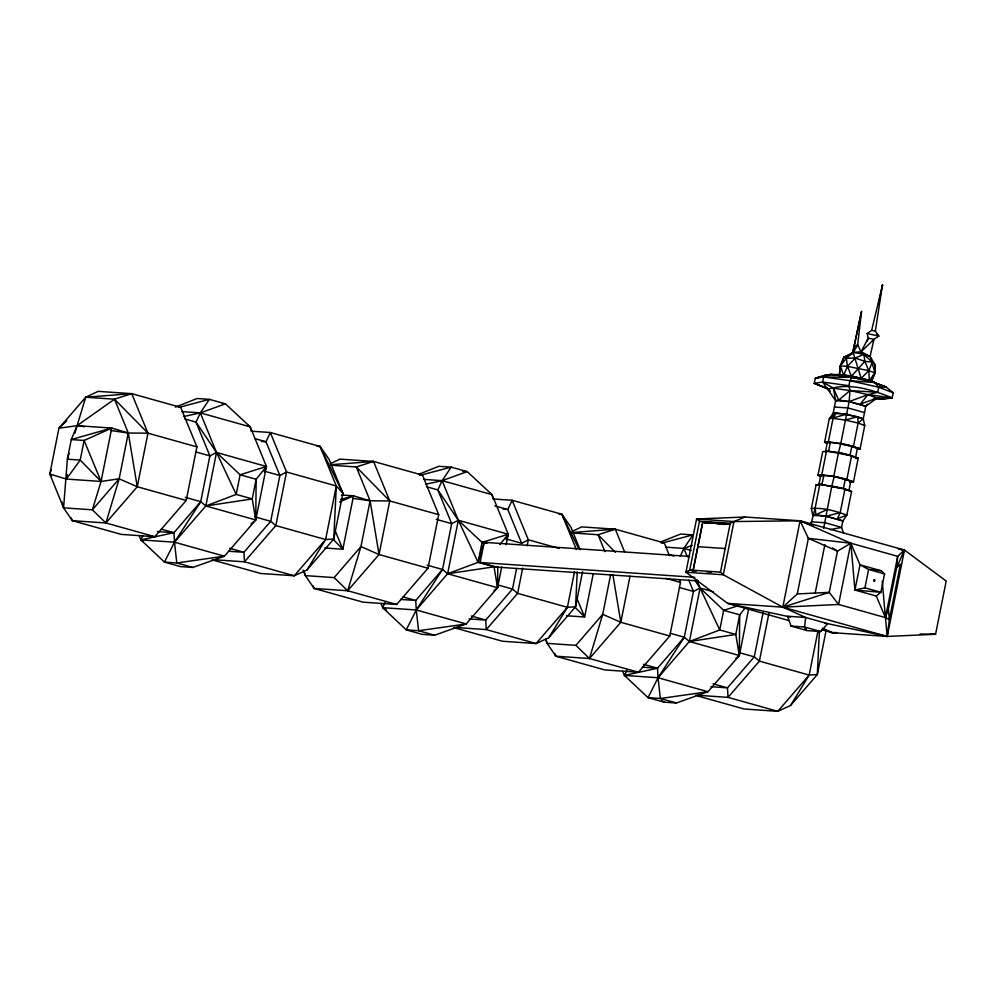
<?xml version="1.0" encoding="UTF-8"?>
<svg xmlns="http://www.w3.org/2000/svg" width="996" height="996" viewBox="0 0 996 996"><rect width="100%" height="100%" fill="white"/><g stroke="black" fill="none" stroke-linecap="round" stroke-linejoin="round"><path stroke-width="1.49" d="M497.788 566.537L497.552 587.74L466.203 623.969L434.63 635.224L422.304 634.377L406.268 629.883L382.676 607.672L380.933 603.452M251.988 431.243L270.314 432.501L320.09 446.457L336.312 485.973L333.76 538.998L306.967 569.973L294.243 575.775L260.641 573.472L212.335 559.926M577.232 571.928L575.551 606.776L548.759 637.751L536.047 643.553L502.432 641.237L454.139 627.704M819.422 630.605L817.318 674.541L790.525 705.517L777.801 711.318L744.199 709.003L697.362 695.88M861.54 311.437L852.551 353.48L861.54 311.437L857.656 345.039L852.551 353.48L843.898 357.265L839.914 366.951L839.441 375.43L840.437 365.893L843.898 357.265L853.074 352.422L861.092 351.812L870.106 356.456L875.347 365.109L875.023 372.89L871.176 381.866C853.796 375.305 833.191 371.122 815.313 378.293L814.305 383.336L828.261 389.075L830.253 391.179M867.504 404.177L865.748 406.244L863.271 418.88L864.727 425.566L860.083 448.847L840.761 443.668L849.127 401.587L850.024 390.569L848.916 385.713L849.924 380.671L851.904 377.372L853.684 376.712L867.055 379.75L871.176 381.866L875.023 372.89L870.106 356.456L873.965 339.325L878.821 336.063L875.347 331.133L871.649 330.336L867.192 333.573L868.226 338.092L867.367 341.068M874.924 369.528L875.347 365.109L861.092 351.812L857.656 345.039L854.468 346.508L857.656 345.039M154.866 536.707L105.9 522.975L92.354 509.815L63.582 507.848L67.379 459.206L71.301 439.572L77.066 425.678L85.731 397.23L98.131 391.353L131.746 393.657L180.699 407.389L196.922 446.893L186.215 500.465L154.866 536.707L121.251 534.391L72.297 520.671L63.582 507.848L49.8 474.021L58.926 428.243L85.731 397.23L131.746 393.657L147.956 433.173L137.261 486.745L105.9 522.975L72.297 520.671L71.139 517.858M744.946 517.011L733.965 521.555L723.333 574.779L685.933 572.214L696.578 518.991L744.946 517.011L800.074 520.784L904.468 550.053L946.2 581.054L935.568 634.278L887.212 636.432L827.726 623.658L820.766 631.551L804.507 626.994L805.702 617.483L782.806 607.162L723.333 574.779L720.469 572.115L689.755 570.011L685.933 572.214L727.678 603.377L788.832 620.52M823.655 528.328L831.847 485.924L844.969 488.912L851.568 491.451L846.837 515.106L842.89 520.908L841.57 527.382L843.525 533.047M790.513 617.059L727.678 603.377L782.806 607.162L887.212 636.432L889.366 619.711L900.459 564.184L896.612 567.72L888.37 608.954L885.456 617.607L887.212 636.432L832.083 632.647L821.65 629.721M875.347 331.133L882.269 286.113L871.649 330.336M827.228 443.245L824.588 442.236L829.245 418.955L833.166 413.29L835.644 400.666L833.415 388.216L822.634 382.016L814.305 383.336L828.66 389.1M809.636 524.12L811.566 521.817L815.151 507.898L819.882 484.23L841.906 488.438L819.882 484.23L816.085 484.84L811.354 508.495L812.786 515.33L826.257 516.252L842.89 520.908L826.257 516.252L815.861 514.758L812.786 515.33M67.305 474.507L66.396 479.076L49.8 474.021L51.394 469.664M196.922 446.893L147.956 433.173L128.285 433.023L111.726 428.056L101.057 481.454L92.354 509.815L119.159 478.802L128.285 433.023L114.503 399.197L85.731 397.23M192.838 567.446L176.802 562.952L164.477 562.105L174.487 542.197L200.731 501.673L209.882 455.894L196.025 422.117L200.321 412.867L209.397 399.359L225.432 403.853L250.245 426.861L266.442 466.477L255.76 519.962L224.399 556.191L192.838 567.446L180.513 566.6L164.477 562.105L140.884 539.894L139.141 535.674M181.994 411.609L200.321 412.867L216.518 452.483L205.836 505.968L174.487 542.197L176.802 562.952L224.399 556.191L174.487 542.197L140.884 539.894L142.727 535.96M306.967 569.973L325.605 539.546L336.312 485.973L286.537 472.017L279.864 475.503L264.065 471.083M303.083 569.973L305.374 575.613L314.089 588.449L363.054 602.169L396.657 604.472L428.006 568.243L438.713 514.671L389.76 500.951L370.089 500.801L353.518 495.834L342.848 549.232L324.758 547.987M312.931 585.623L314.089 588.449L347.691 590.753L379.053 554.523L389.76 500.951L373.537 461.434L339.935 459.131L330.286 463.7M434.63 635.224L418.594 630.729L406.268 629.883L416.278 609.975L442.523 569.451L451.674 523.659L437.829 489.895L442.124 480.645L451.188 467.136L467.224 471.631L492.036 494.639L508.234 534.254L506.167 544.65M423.786 479.387L442.124 480.645L458.322 520.261L447.627 573.746L416.278 609.975L418.594 630.729L466.203 623.969L416.278 609.975L382.676 607.672L385.141 602.418M426.599 486.745L437.829 489.895L458.322 520.261L482.039 542.384L478.055 562.329L447.627 573.746L442.523 569.451L427.097 565.13M689.581 556.44L484.156 542.347L480.109 562.603L496.02 567.06L698.345 580.942M501.71 566.936L497.552 587.74L494.004 590.703M516.638 568.392L512.504 589.072L485.712 620.072L486.272 629.596L536.047 643.553L567.396 607.311L574.53 571.604M522.688 568.069L517.634 593.367L486.272 629.596L454.201 627.393M527.145 545.746L528.341 539.795L512.118 500.278L493.779 499.021M582.56 571.679L575.551 606.776L567.396 607.311L517.634 593.367L512.504 589.072L498.149 585.038M593.28 573.596L584.615 616.997L566.525 615.752M610.635 574.667L602.717 614.333L589.458 658.518L555.855 656.215L547.14 643.379L545.422 639.158M545.895 638.934L547.14 643.379L575.912 645.358L589.458 658.518L620.807 622.288L630.032 576.161M554.697 653.388L555.855 656.215L604.809 669.935L638.424 672.238L669.773 636.008L680.48 582.436L679.322 579.622M692.867 571.218L697.486 548.111M702.329 523.921L697.785 546.667L725.387 548.559M813.11 525.577L800.074 520.784L733.965 521.555L696.578 518.991L699.516 521.157L689.755 570.011L693.079 570.945L702.84 522.078L730.491 523.983M748.519 609.452L739.318 655.505L707.957 691.734L676.396 702.989L664.071 702.143L648.035 697.648L658.045 677.741L684.289 637.216L693.44 591.425L688.821 580.17M696.615 579.535L700.076 588.026L689.394 641.511L658.045 677.741L660.36 698.495L676.396 702.989M720.469 572.115L730.242 523.261L733.965 521.555M763.123 612.528L754.271 656.837L727.478 687.838L728.039 697.362L777.801 711.318L809.163 675.076L818.077 630.443M768.912 613.511L759.388 661.132L728.039 697.362L695.955 695.158M893.238 392.81L878.746 387.232L874.687 382.539L851.904 377.372L823.642 376.961L815.313 378.293L830.676 374.347L867.055 379.75L886.029 386.934L893.238 392.81L892.229 397.852L877.053 398.139L865.748 406.244L849.127 401.587L835.644 400.666L822.634 382.016L823.642 376.961L830.676 374.347L853.684 376.712L841.234 374.944L851.393 376.251L869.334 380.509L875.023 372.89L868.836 370.699L847.459 366.366L840.437 365.893L839.914 366.951M898.38 548.958L904.468 550.053L897.707 556.341L850.833 543.206L800.074 520.784L782.806 607.162L838.595 604.472L885.456 617.607L889.366 619.711L888.37 608.954M820.629 476.3L817.99 475.291L822.721 451.574C834.685 450.553 847.011 454.089 858.216 458.172L853.472 481.902L849.675 482.5M819.048 483.981L820.679 475.802C831.685 475.092 843.151 478.043 853.472 481.902L833.752 476.374L821.787 474.681L817.99 475.291L820.729 476.175M825.423 452.072L827.29 442.747C838.296 442.037 849.75 444.988 860.083 448.847L857.544 449.246M901.405 549.842L904.468 550.053L896.612 567.72L897.707 556.341L885.456 617.607L876.268 596.019L854.942 590.043L859.984 564.807L850.833 543.206L837.474 551.149L829.245 592.359L782.806 607.162L797.273 593.927L808.379 538.35L800.074 520.784M821.899 484.803L823.817 475.254L821.787 474.681L826.531 450.964L849.999 455.521L851.866 446.196L853.485 446.308L858.129 423.026L863.271 418.88L857.755 416.739L836.267 412.73L833.042 418.357L828.386 441.626L824.588 442.236L827.327 443.12M828.548 451.537L830.415 442.199L828.386 441.626L853.485 446.308M838.495 452.645L833.752 476.374L846.874 479.362L851.617 455.633L838.495 452.645L840.761 443.668M834.15 476.723L831.847 485.924M815.288 592.632L824.887 544.563M847.496 490.406L843.351 488.799L845.255 479.25L846.874 479.362M811.354 508.495C823.306 507.474 835.632 511.023 846.837 515.106L837.362 518.767L840.238 512.567L844.969 488.912L843.351 488.799M850.783 481.379L848.878 490.928L851.568 491.451M851.866 446.196L857.394 448.325L855.527 457.662L858.216 458.172L855.676 458.583M826.145 630.294L817.318 674.541L809.163 675.076L759.388 661.132L754.271 656.837L739.916 652.816M835.644 400.666L838.732 400.106L849.127 401.587L868.039 394.665L877.737 392.275L878.746 387.232L886.029 386.934L867.055 379.75M832.556 547.912L837.474 551.149L808.379 538.35L850.833 543.206L838.595 604.472L829.245 592.359L797.273 593.927M850.833 543.206L854.942 590.043L864.926 587.827L868.599 569.451L859.984 564.807L881.311 570.783L884.548 573.92L880.875 592.296L876.268 596.019M874.289 581.39L874.077 579.909L874.289 581.39L875.036 580.182L874.476 580.481M887.212 636.432L904.468 550.053M878.572 304.054L882.269 286.113M854.68 346.073L853.074 352.422L846.363 358.261L840.437 365.893L843.612 375.343L840.537 375.467M69.06 453.379L67.379 459.206L80.203 460.09L101.057 481.454L119.159 478.802L137.261 486.745L186.215 500.465M74.961 432.961L77.066 425.678L114.503 399.197L131.746 393.657M105.9 522.975L119.159 478.802M396.657 604.472L347.691 590.753L360.95 546.567L370.089 500.801L356.307 466.962L330.56 465.207M487.056 543.156L484.156 542.347L478.055 562.329L496.02 567.06M264.587 472.266L266.442 466.477L216.518 452.483L196.025 422.117L184.808 418.967M506.379 540.044L508.234 534.254L458.322 520.261L451.674 523.659L436.248 519.339M680.206 556.341L683.879 548.41L692.942 534.902L680.629 534.055L660.398 542.085M559.08 548.41L528.341 539.795L521.655 543.281L507.811 509.504L512.118 500.278L561.881 514.235L570.907 527.121L580.095 549.705M622.699 671.217L624.442 675.437L658.045 677.741L707.957 691.734L660.36 698.495L648.035 697.648L624.442 675.437L626.907 670.183M548.759 637.751L567.396 607.311M790.525 705.517L809.163 675.076M872.77 376.339L874.5 373.948M745.319 607.834L739.704 614.818L735.783 634.452L739.318 655.505L735.77 658.468M499.868 544.563L508.234 534.254L482.039 542.384L484.94 543.194M143.436 541.625L140.884 539.894L173.939 532.686L200.731 501.673L205.836 505.968L255.76 519.962L256.146 479.275L266.442 466.477L240.111 474.781L216.518 452.483L209.882 455.894L195.851 451.96M304.552 572.65L305.374 575.613L334.158 577.593L360.95 546.567L379.053 554.523L428.006 568.243M442.523 569.451L415.73 600.464L416.278 609.975M575.912 645.358L602.717 614.333L620.807 622.288L669.773 636.008M624.442 675.437L657.497 668.229L684.289 637.216L689.394 641.511L739.318 655.505L739.704 614.818L723.669 610.324L700.076 588.026L694.959 580.431M317.027 446.245L320.09 446.457L329.116 459.355L342.885 493.232L333.76 538.998L325.605 539.546L294.243 575.775L244.481 561.819L212.397 559.628M846.363 358.261L855.265 358.05L864.827 361.386L872.297 362.071L868.836 370.699L861.167 378.306L853.074 352.422L863.918 354.252L864.827 361.386L851.393 376.251L847.459 366.366L846.363 358.261L843.898 357.265M66.769 420.872L58.926 428.243L77.066 425.678L111.726 428.056L84.125 440.456L71.301 439.572L111.726 428.056M251.029 523.921L255.76 519.962L252.225 498.909L256.146 479.275L240.111 474.781L236.189 494.414L205.836 505.968L252.225 498.909L236.189 494.414L216.518 452.483M713.298 591.736L700.076 588.026L693.44 591.425L679.409 587.503M572.04 531.466L581.689 526.896L615.304 529.2L664.257 542.932L669.474 555.631M827.116 509.579L815.861 514.758L815.151 507.898M339.661 502.009L353.518 495.834L341.466 495M175.396 407.115L197.071 398.512L209.397 399.359L178.496 407.476M418.631 474.32L438.863 466.29L451.188 467.136L420.287 475.241M183.812 416.502L200.321 412.867L225.432 403.853L222.345 403.641M425.603 484.28L442.124 480.645L467.224 471.631L462.605 471.32M692.245 545.41L683.879 548.41L665.552 547.153M883.888 399.184L877.053 398.139L860.22 404.102L868.039 394.665L892.229 397.852L883.888 399.184L873.405 399.023M438.713 514.671L422.491 475.167L373.537 461.434L356.307 466.962L389.76 500.951M624.567 551.784L615.304 529.2L598.061 534.728L572.314 532.972M736.841 606.166L723.669 610.324L719.747 629.958L689.394 641.511L735.783 634.452L719.747 629.958L700.076 588.026M840.661 413.801L833.166 413.29L836.267 412.73L829.245 418.955L846.65 414.212L863.271 418.88M340.483 499.519L353.518 495.834M662.054 543.007L692.942 534.902M826.257 516.252L840.238 512.567M833.042 418.357L845.006 420.038L857.755 416.739L858.129 423.026L864.727 425.566M804.868 628.812L806.2 628.999L805.44 628.85M830.116 529.685L841.57 527.382L825.049 522.751L811.566 521.817M828.261 389.075C849.899 382.501 871.973 389.747 892.229 397.852M330.597 464.759L373.537 461.434M572.351 532.524L615.304 529.2M827.34 375.38L824.252 375.467L827.19 375.504M840.836 375.405L843.612 375.343L847.459 366.366L855.265 358.05L863.918 354.252L870.106 356.456M482.039 542.384L484.156 542.347M836.702 632.585L832.083 632.647L827.888 630.804M836.715 632.721L832.083 632.647L822.248 628.165M920.117 634.029L935.568 634.278L931.073 633.966M877.737 392.275L850.024 390.569L833.415 388.216L838.732 400.106L850.024 390.569L868.039 394.665L877.053 398.139M834.499 407.04L847.982 407.962L864.503 412.593M843.649 414.012L846.65 414.212M261.475 441.427L266.007 441.738L279.864 475.503L270.713 521.294L243.92 552.294L244.481 561.819L275.83 525.589L286.537 472.017L270.314 432.501L266.007 441.738L254.528 438.514M419.44 474.955L422.491 475.167M730.242 523.261L699.516 521.157L707.285 523.336M702.628 522.402L730.23 524.294M503.266 509.193L506.292 509.404M704.558 522.937L710.696 523.361M716.834 523.784L726.034 524.419M558.831 514.023L561.881 514.235L578.651 548.622M661.207 542.72L664.257 542.932M157.306 531.54L173.939 532.686L174.487 542.197M693.079 570.945L696.154 571.156M706.911 571.891L711.518 572.214M694.797 577.331L478.055 562.329L458.322 520.261M228.794 551.261L243.92 552.294L229.566 548.273M824.713 623.446L827.726 623.658L805.702 617.483L787.575 616.238L790.986 626.061L807.246 630.617L820.766 631.551M790.986 626.061L804.507 626.994M400.604 599.418L415.73 600.464L403.106 596.915M469.079 618.927L485.712 620.072L471.357 616.051M642.37 667.183L657.497 668.229L658.045 677.741M710.833 686.692L727.478 687.838L713.124 683.816M823.642 376.961L849.924 380.671L874.687 382.539L873.716 382.327M854.942 590.043L880.875 592.296L864.926 587.827M881.311 570.783L868.599 569.451L884.548 573.92M822.634 382.016L848.916 385.713M77.066 425.678L84.486 426.736M111.216 430.571L128.285 433.023L137.261 486.745M353.007 498.349L370.089 500.801L379.053 554.523M816.085 484.84L818.774 485.351M857.394 448.325L860.083 448.847M824.588 442.236L827.29 442.747M817.99 475.291L820.679 475.802M867.192 333.573L878.821 336.063L876.505 334.021M849.924 380.671L878.746 387.232M845.006 420.038L858.129 423.026M880.178 385.502L886.029 386.934M849.127 401.587L865.748 406.244M808.379 538.35L811.18 539.135M200.321 412.867L250.245 426.861L251.229 431.305M442.124 480.645L492.036 494.639L493.02 499.083M691.224 550.464L683.879 548.41L687.352 556.901M494.888 505.893L507.811 509.504M668.366 554.511L673.981 556.092M665.639 578.278L680.48 582.436M505.868 538.848L521.655 543.281M185.306 497.353L200.731 501.673M254.914 516.862L270.713 521.294L275.83 525.589L325.605 539.546M670.258 633.282L684.289 637.216M161.315 529.15L173.939 532.686M643.466 664.295L657.497 668.229M589.458 658.518L638.424 672.238M385.614 608.494L382.676 607.672L386.51 610.249M845.255 479.25L853.472 481.902M814.305 383.336L828.784 388.913M851.381 456.056L855.527 457.662L851.617 455.633M844.969 488.912L847.571 490.256M489.484 492.983L492.036 494.639M247.68 425.217L250.245 426.861M661.518 700.425L664.071 702.143M334.158 577.593L347.691 590.753M615.329 552.27L598.061 534.728L604.958 551.647M114.503 399.197L147.956 433.173M575.178 607.361L584.615 616.997L576.97 598.596M333.411 539.595L342.848 549.232L335.204 530.831M336.312 485.973L342.885 493.232L320.09 446.457M49.8 474.021L51.593 476.063M864.827 361.386L868.836 370.699L869.334 380.509M561.881 514.235L576.36 549.506M61.914 501.922L63.582 507.848M612.876 574.704L620.807 622.288M882.244 581.365L885.456 617.607M84.125 440.456L80.203 460.09L66.396 479.076L101.057 481.454L84.125 440.456M882.556 284.682L881.896 286.001L882.668 286.064L882.556 284.682M868.226 338.092L861.092 351.812L873.965 339.325L868.226 338.092M494.028 566.811L447.627 573.746L497.552 587.74L494.028 566.811"/></g></svg>
